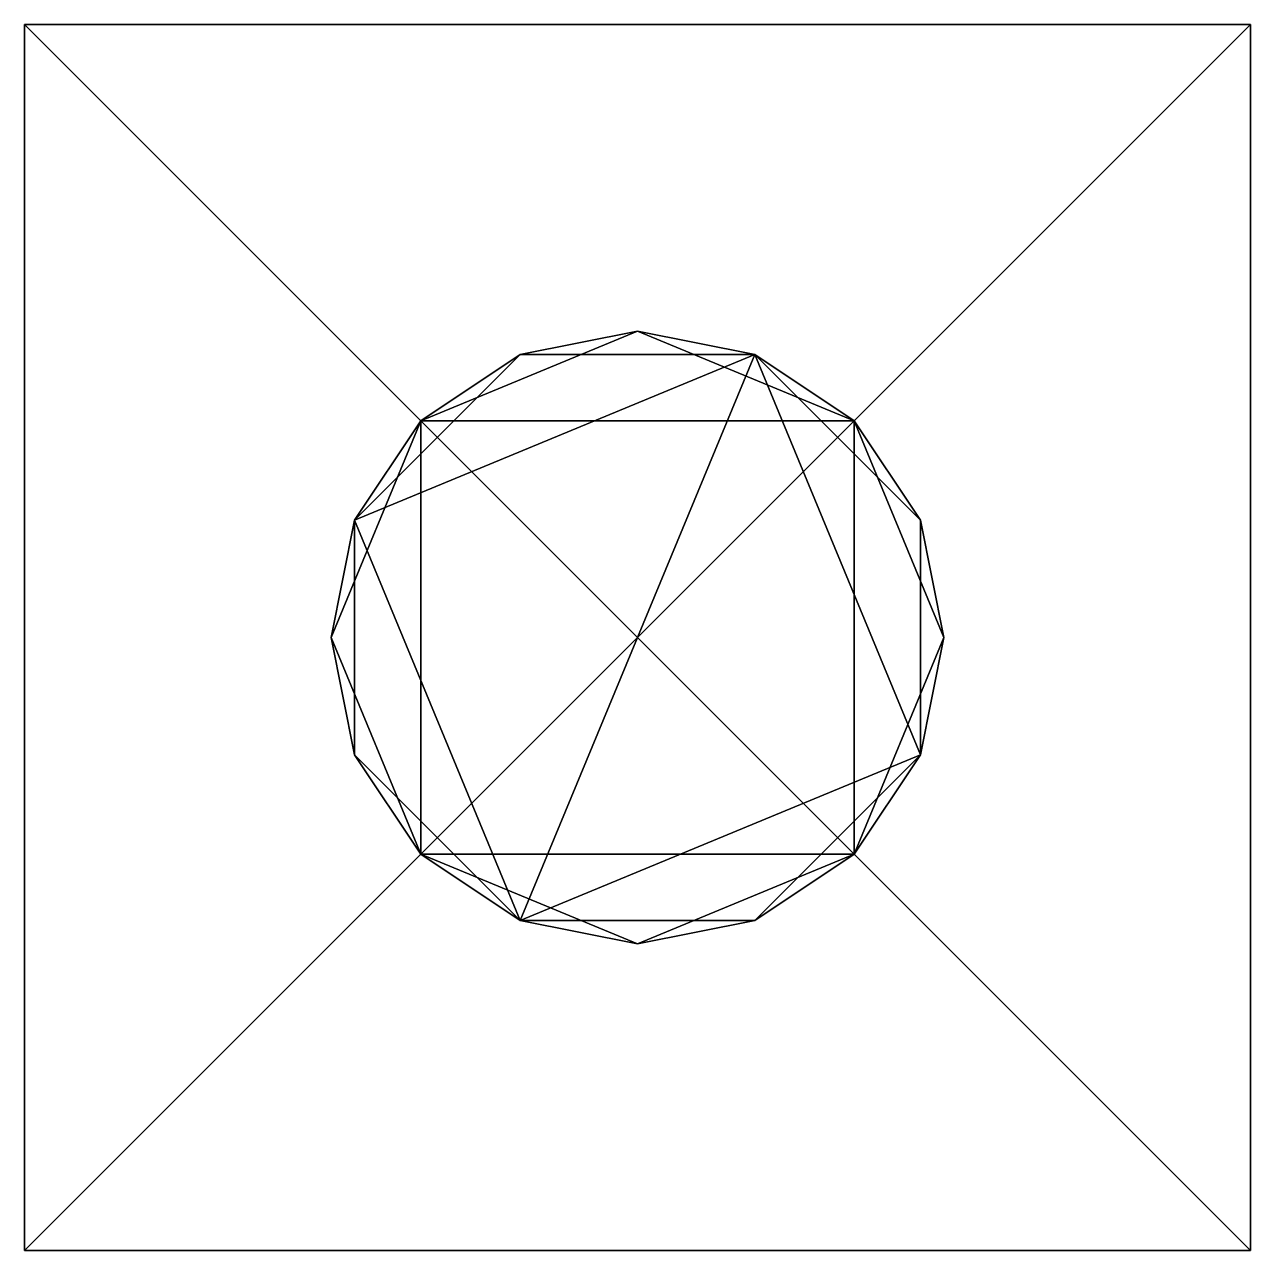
# Model space of a CAD drawing. Extents: x 0 to 4, y 0 to 4.
import ezdxf

# ---------------------------------------------------------------- set-up
doc = ezdxf.new("R2010")
doc.units = 0
doc.layers.get('0').update_dxf_attribs({"linetype": 'CONTINUOUS'})

# ---------------------------------------------------------------- blocks, each defined once
blk = doc.blocks.new('*U6')
at = {"color": 7}
mesh = blk.add_polyface(dxfattribs=at)
corners = [(0, 4, 6), (4, 4), (0, 4), (4, 4, 6)]
mesh.append_faces([[corners[k] for k in face] for face in [(0, 1, 2)]], dxfattribs={"vtx0": -1, "color": 7})
mesh.append_faces([[corners[k] for k in face] for face in [(0, 3, 1)]], dxfattribs={"vtx2": -1, "color": 7})
mesh = blk.add_polyface(dxfattribs=at)
corners = [(4, 4, 6), (0, 4, 6), (0, 0, 6), (4, 0, 6)]
mesh.append_faces([[corners[k] for k in face] for face in [(0, 1, 2), (2, 3, 0)]], dxfattribs={"vtx2": -1, "color": 7})
mesh = blk.add_polyface(dxfattribs=at)
corners = [(0, 0), (0, 0, 6), (0, 4, 6), (0, 4)]
mesh.append_faces([[corners[k] for k in face] for face in [(0, 1, 2), (2, 3, 0)]], dxfattribs={"vtx2": -1, "color": 7})
mesh = blk.add_polyface(dxfattribs=at)
corners = [(4, 0), (0, 4), (4, 4), (0, 0)]
mesh.append_faces([[corners[k] for k in face] for face in [(0, 1, 2)]], dxfattribs={"vtx0": -1, "color": 7})
mesh.append_faces([[corners[k] for k in face] for face in [(0, 3, 1)]], dxfattribs={"vtx2": -1, "color": 7})
mesh = blk.add_polyface(dxfattribs=at)
corners = [(4, 4, 6), (4, 0, 6), (4, 4), (4, 0)]
mesh.append_faces([[corners[k] for k in face] for face in [(0, 1, 2)]], dxfattribs={"vtx1": -1, "color": 7})
mesh.append_faces([[corners[k] for k in face] for face in [(1, 3, 2)]], dxfattribs={"vtx2": -1, "color": 7})
mesh = blk.add_polyface(dxfattribs=at)
corners = [(2.707107, 1.292893, 4), (2.707107, 2.707107, 4), (1.292893, 2.707107, 4), (1.292893, 1.292893, 4), (2, 3, 4), (3, 2, 4), (2, 1, 4), (1, 2, 4), (1.07612, 2.382683, 4), (1.617317, 2.92388, 4), (2.382683, 2.92388, 4), (2.92388, 2.382683, 4), (2.92388, 1.617317, 4), (2.382683, 1.07612, 4), (1.617317, 1.07612, 4), (1.07612, 1.617317, 4)]
mesh.append_faces([[corners[k] for k in face] for face in [(2, 7, 8), (4, 2, 9), (1, 4, 10), (5, 1, 11), (0, 5, 12), (6, 0, 13), (3, 6, 14), (7, 3, 15)]], dxfattribs={"vtx0": -1, "color": 7})
mesh.append_faces([[corners[k] for k in face] for face in [(0, 2, 1), (2, 0, 3), (1, 2, 4), (0, 1, 5), (3, 0, 6), (2, 3, 7)]], dxfattribs={"vtx0": -1, "vtx1": -1, "vtx2": -1, "color": 7})
mesh = blk.add_polyface(dxfattribs=at)
corners = [(2.382683, 2.92388, 2), (2.92388, 1.617317, 2), (1.617317, 1.07612, 2), (1.07612, 2.382683, 2), (1.07612, 1.617317, 2), (2.382683, 1.07612, 2), (2.92388, 2.382683, 2), (1.617317, 2.92388, 2), (1, 2, 2), (1.292893, 1.292893, 2), (2, 1, 2), (2.707107, 1.292893, 2), (3, 2, 2), (2.707107, 2.707107, 2), (2, 3, 2), (1.292893, 2.707107, 2)]
mesh.append_faces([[corners[k] for k in face] for face in [(4, 3, 8), (2, 4, 9), (5, 2, 10), (1, 5, 11), (6, 1, 12), (0, 6, 13), (7, 0, 14), (3, 7, 15)]], dxfattribs={"vtx0": -1, "color": 7})
mesh.append_faces([[corners[k] for k in face] for face in [(0, 2, 1), (2, 0, 3), (2, 3, 4), (1, 2, 5), (0, 1, 6), (3, 0, 7)]], dxfattribs={"vtx0": -1, "vtx1": -1, "vtx2": -1, "color": 7})
mesh = blk.add_polyface(dxfattribs=at)
corners = [(1, 2, 4), (1, 2, 2), (1.07612, 1.617317, 4), (1.07612, 1.617317, 2), (1.292893, 1.292893, 2), (1.292893, 1.292893, 4), (1.617317, 1.07612, 2), (1.617317, 1.07612, 4), (2, 1, 2), (2, 1, 4), (2.382683, 1.07612, 4), (2.382683, 1.07612, 2), (2.707107, 1.292893, 2), (2.707107, 1.292893, 4), (2.92388, 1.617317, 2), (2.92388, 1.617317, 4), (3, 2, 2), (3, 2, 4), (2.92388, 2.382683, 4), (2.92388, 2.382683, 2), (2.707107, 2.707107, 2), (2.707107, 2.707107, 4), (2.382683, 2.92388, 2), (2.382683, 2.92388, 4), (2, 3, 2), (2, 3, 4), (1.617317, 2.92388, 4), (1.617317, 2.92388, 2), (1.292893, 2.707107, 2), (1.292893, 2.707107, 4), (1.07612, 2.382683, 2), (1.07612, 2.382683, 4)]
mesh.append_faces([[corners[k] for k in face] for face in [(1, 2, 3), (2, 4, 3), (4, 2, 5), (4, 7, 6), (7, 4, 5), (7, 8, 6), (8, 10, 11), (10, 12, 11), (12, 10, 13), (12, 15, 14), (15, 12, 13), (15, 16, 14), (16, 18, 19), (18, 20, 19), (20, 18, 21), (20, 23, 22), (23, 20, 21), (23, 24, 22), (24, 26, 27), (26, 28, 27), (28, 26, 29), (28, 31, 30), (31, 28, 29), (31, 1, 30)]], dxfattribs={"vtx0": -1, "color": 7})
mesh.append_faces([[corners[k] for k in face] for face in [(0, 2, 1), (9, 10, 8), (17, 18, 16), (25, 26, 24)]], dxfattribs={"vtx1": -1, "color": 7})
mesh.append_faces([[corners[k] for k in face] for face in [(7, 9, 8), (15, 17, 16), (23, 25, 24), (31, 0, 1)]], dxfattribs={"vtx2": -1, "color": 7})
mesh = blk.add_polyface(dxfattribs=at)
corners = [(0, 0, 6), (0, 0), (4, 0, 6), (4, 0)]
mesh.append_faces([[corners[k] for k in face] for face in [(0, 1, 2)]], dxfattribs={"vtx1": -1, "color": 7})
mesh.append_faces([[corners[k] for k in face] for face in [(1, 3, 2)]], dxfattribs={"vtx2": -1, "color": 7})

msp = doc.modelspace()

# ---------------------------------------------------------------- block references
msp.add_blockref('*U6', (0, 0))

doc.saveas('drawing.dxf')
